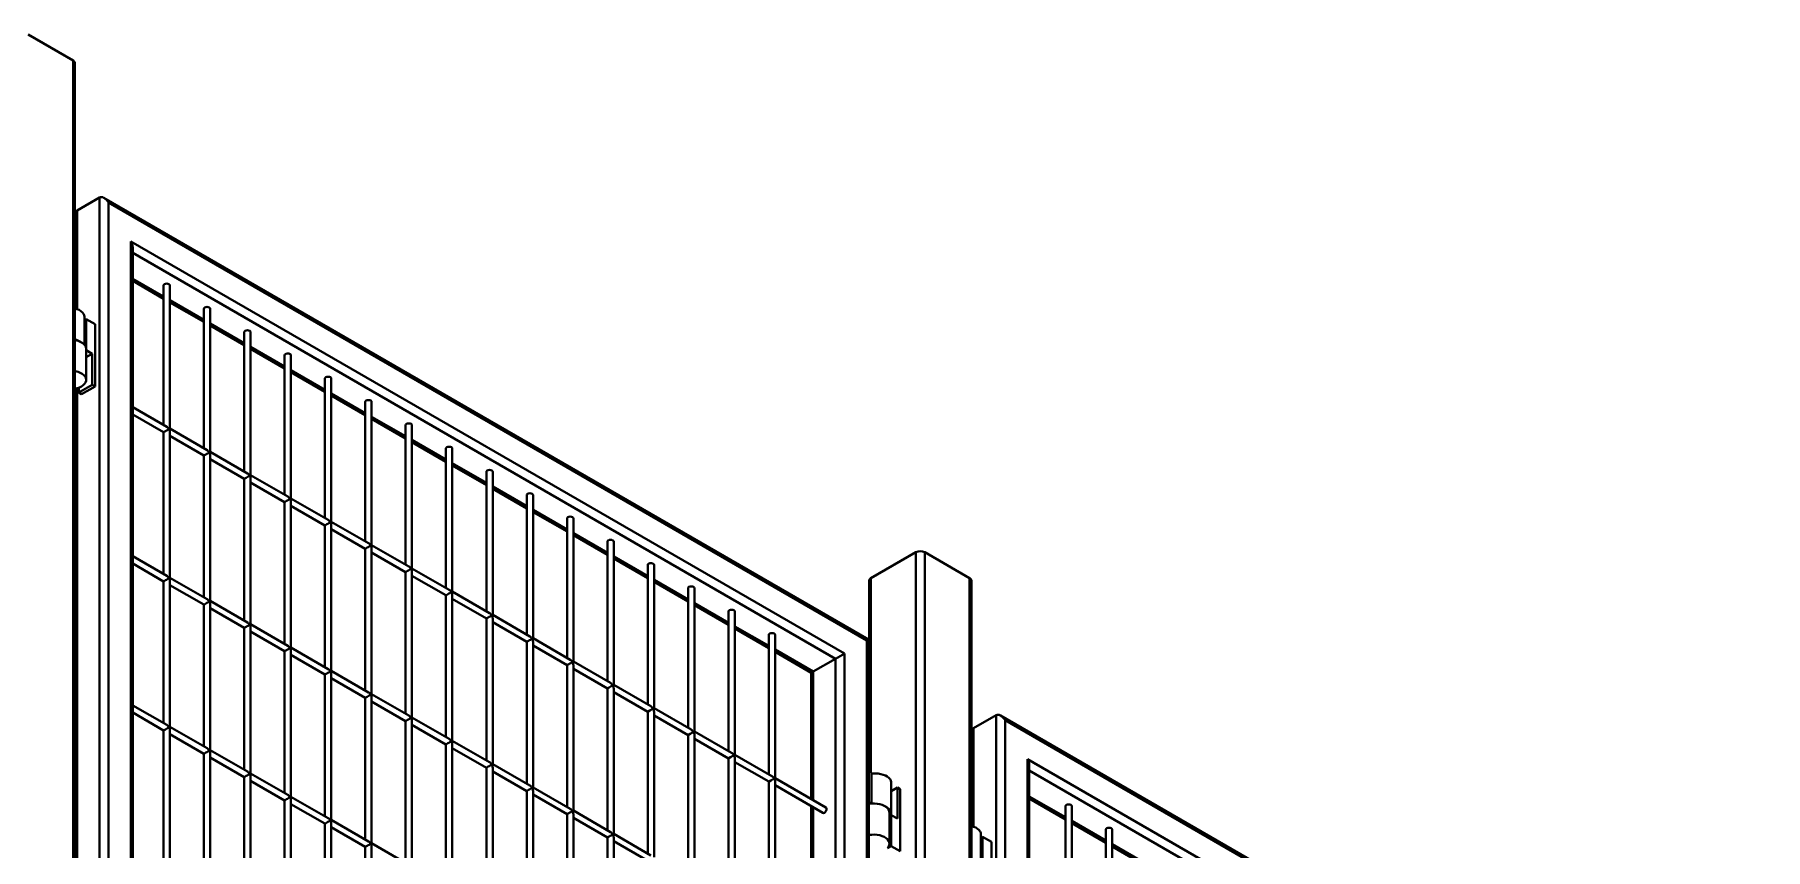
# Model space of a CAD drawing. Header units: millimetres. Extents: x 0 to 420, y 0 to 297.
# Drawn here: x 293.96 to 321.26, y 159.21 to 172.06 of the extents above; entities that cross this region are included whole.
import ezdxf

# ---------------------------------------------------------------- set-up
doc = ezdxf.new("R2010")
doc.units = ezdxf.units.MM

msp = doc.modelspace()

# ---------------------------------------------------------------- linework, layer by layer
at = {"color": 7, "linetype": 'Continuous', "lineweight": 40}
for p, q in [((293.8609, 172.0553), (294.568, 171.6471)), ((294.5972, 139.4584), (294.5972, 171.6063)), ((294.9851, 169.4874), (294.6316, 169.2833)), ((294.9851, 140.0919), (294.9851, 169.4874)), ((307.1201, 162.5159), (295.0558, 169.4804)), ((295.1266, 169.4058), (295.1266, 140.1736)), ((307.0908, 162.4989), (295.1266, 169.4058)), ((294.6023, 169.2186), (294.6023, 167.7362)), ((295.4801, 168.7934), (306.7373, 162.2948)), ((295.4801, 140.3778), (295.4801, 168.7934)), ((295.5094, 140.3947), (295.5094, 168.6948)), ((295.5094, 168.1712), (295.9958, 167.8904)), ((295.9958, 168.0994), (295.9958, 165.8997)), ((296.0958, 165.842), (296.0958, 168.0994)), ((296.0958, 167.8326), (296.6322, 167.523)), ((296.6322, 167.732), (296.6322, 165.5323)), ((296.7322, 165.4746), (296.7322, 167.732)), ((294.7472, 167.1657), (294.7472, 167.6053)), ((294.773, 167.5685), (294.7472, 167.5537)), ((294.773, 167.5685), (294.773, 167.1194)), ((294.9144, 167.4869), (294.773, 167.5685)), ((294.9144, 166.507), (294.9144, 167.4869)), ((296.7322, 167.4653), (297.2686, 167.1556)), ((297.2686, 167.3647), (297.2686, 165.1649)), ((297.3686, 165.1072), (297.3686, 167.3647)), ((294.7755, 166.6091), (294.7755, 167.099)), ((297.3686, 167.0979), (297.905, 166.7882)), ((294.7755, 167.0772), (294.872, 167.0215)), ((294.872, 167.0215), (294.7755, 166.9658)), ((294.872, 167.0215), (294.872, 166.5315)), ((297.905, 166.9973), (297.905, 164.7976)), ((298.005, 164.7398), (298.005, 166.9973)), ((298.005, 166.7305), (298.5414, 166.4208)), ((298.5414, 166.6299), (298.5414, 164.4302)), ((298.6414, 164.3724), (298.6414, 166.6299)), ((294.6023, 166.4717), (294.6023, 143.24)), ((294.872, 166.5315), (294.6599, 166.4091)), ((294.6599, 166.4874), (294.6599, 166.4091)), ((294.6599, 166.4091), (294.7023, 166.3846)), ((294.9144, 166.507), (294.7023, 166.3846)), ((294.872, 166.5315), (294.9144, 166.507)), ((298.6414, 166.3631), (299.1778, 166.0535)), ((299.1778, 166.2625), (299.1778, 164.0628)), ((299.2778, 164.0051), (299.2778, 166.2625)), ((296.0458, 165.8708), (295.5094, 166.1805)), ((295.5094, 166.065), (295.9958, 165.7842)), ((299.2778, 165.9957), (299.8142, 165.6861)), ((295.9958, 165.7842), (295.9958, 163.5481)), ((296.6822, 165.5035), (296.0958, 165.842)), ((296.0958, 163.4903), (296.0958, 165.7842)), ((296.0958, 165.7265), (296.6322, 165.4169)), ((299.8142, 165.8951), (299.8142, 163.6954)), ((299.9142, 163.6377), (299.9142, 165.8951)), ((297.3186, 165.1361), (296.7322, 165.4746)), ((299.9142, 165.6283), (300.4506, 165.3187)), ((300.4506, 165.5277), (300.4506, 163.328)), ((300.5506, 163.2703), (300.5506, 165.5277)), ((296.6322, 165.4169), (296.6322, 163.1807)), ((296.7322, 163.123), (296.7322, 165.4169)), ((296.7322, 165.3591), (297.2686, 165.0495)), ((300.5506, 165.261), (301.087, 164.9513)), ((297.2686, 165.0495), (297.2686, 162.8133)), ((297.955, 164.7687), (297.3686, 165.1072)), ((297.3686, 162.7556), (297.3686, 165.0495)), ((297.3686, 164.9917), (297.905, 164.6821)), ((301.087, 165.1604), (301.087, 162.9606)), ((301.187, 162.9029), (301.187, 165.1604)), ((297.905, 164.6821), (297.905, 162.4459)), ((298.5914, 164.4013), (298.005, 164.7398)), ((298.005, 162.3882), (298.005, 164.6821)), ((298.005, 164.6244), (298.5414, 164.3147)), ((301.187, 164.8936), (301.7234, 164.5839)), ((301.7234, 164.793), (301.7234, 162.5933)), ((301.8234, 162.5355), (301.8234, 164.793)), ((299.2278, 164.0339), (298.6414, 164.3724)), ((301.8234, 164.5262), (302.3598, 164.2165)), ((302.3598, 164.4256), (302.3598, 162.2259)), ((302.4598, 162.1681), (302.4598, 164.4256)), ((298.5414, 164.3147), (298.5414, 162.0785)), ((298.6414, 162.0208), (298.6414, 164.3147)), ((298.6414, 164.257), (299.1778, 163.9473)), ((302.4598, 164.1588), (302.9962, 163.8492)), ((296.0458, 163.5192), (295.5094, 163.8289)), ((299.1778, 163.9473), (299.1778, 161.7112)), ((299.8642, 163.6665), (299.2778, 164.0051)), ((299.2778, 161.6534), (299.2778, 163.9473)), ((299.2778, 163.8896), (299.8142, 163.5799)), ((302.9962, 164.0582), (302.9962, 161.8585)), ((303.0962, 161.8008), (303.0962, 164.0582)), ((307.1545, 163.483), (307.8616, 163.8912)), ((308.003, 163.8912), (308.7101, 163.483)), ((295.5094, 163.7134), (295.9958, 163.4326)), ((299.8142, 163.5799), (299.8142, 161.3438)), ((300.5006, 163.2992), (299.9142, 163.6377)), ((299.9142, 161.286), (299.9142, 163.5799)), ((303.0962, 163.7914), (303.6326, 163.4818)), ((303.6326, 163.6908), (303.6326, 161.4911)), ((303.7326, 161.4334), (303.7326, 163.6908)), ((295.9958, 163.4326), (295.9958, 161.1964)), ((296.6822, 163.1518), (296.0958, 163.4903)), ((296.0958, 161.1387), (296.0958, 163.4326)), ((296.0958, 163.3749), (296.6322, 163.0652)), ((299.9142, 163.5222), (300.4506, 163.2126)), ((301.137, 162.9318), (300.5506, 163.2703)), ((303.7326, 163.424), (304.269, 163.1144)), ((304.269, 163.3234), (304.269, 161.1237)), ((304.369, 161.066), (304.369, 163.3234)), ((307.1252, 163.4422), (307.1252, 160.4378)), ((308.7394, 131.2943), (308.7394, 163.4422)), ((296.6322, 163.0652), (296.6322, 160.829)), ((297.3186, 162.7844), (296.7322, 163.123)), ((296.7322, 160.7713), (296.7322, 163.0652)), ((296.7322, 163.0075), (297.2686, 162.6978)), ((300.4506, 163.2126), (300.4506, 160.9764)), ((300.5506, 160.9187), (300.5506, 163.2126)), ((300.5506, 163.1548), (301.087, 162.8452)), ((304.369, 163.0567), (304.9054, 162.747)), ((297.955, 162.4171), (297.3686, 162.7556)), ((301.087, 162.8452), (301.087, 160.609)), ((301.7734, 162.5644), (301.187, 162.9029)), ((301.187, 160.5513), (301.187, 162.8452)), ((301.187, 162.7874), (301.7234, 162.4778)), ((304.9054, 162.9561), (304.9054, 160.7563)), ((305.0054, 160.6986), (305.0054, 162.9561)), ((297.2686, 162.6978), (297.2686, 160.4617)), ((297.3686, 160.4039), (297.3686, 162.6978)), ((297.3686, 162.6401), (297.905, 162.3305)), ((301.7234, 162.4778), (301.7234, 160.2416)), ((302.4098, 162.197), (301.8234, 162.5355)), ((301.8234, 160.1839), (301.8234, 162.4778)), ((305.0054, 162.6893), (305.5418, 162.3796)), ((305.5418, 162.5887), (305.5418, 160.389)), ((305.6417, 160.3312), (305.6417, 162.5887)), ((307.0908, 133.2668), (307.0908, 162.4989)), ((307.1201, 133.1682), (307.1201, 162.5159)), ((297.905, 162.3305), (297.905, 160.0943)), ((298.5914, 162.0497), (298.005, 162.3882)), ((298.005, 160.0366), (298.005, 162.3304)), ((298.005, 162.2727), (298.5414, 161.9631)), ((301.8234, 162.4201), (302.3598, 162.1104)), ((303.0462, 161.8296), (302.4598, 162.1681)), ((305.6418, 162.3219), (306.213, 161.9921)), ((306.5958, 162.2131), (306.2423, 162.009)), ((306.7373, 162.2948), (306.7373, 133.8792)), ((298.5414, 161.9631), (298.5414, 159.7269)), ((299.2278, 161.6823), (298.6414, 162.0208)), ((298.6414, 159.6692), (298.6414, 161.9631)), ((298.6414, 161.9053), (299.1778, 161.5957)), ((302.3598, 162.1104), (302.3598, 159.8742)), ((302.4598, 159.8165), (302.4598, 162.1104)), ((302.4598, 162.0527), (302.9962, 161.743)), ((306.213, 161.9921), (306.213, 160.0014)), ((299.8642, 161.3149), (299.2778, 161.6534)), ((302.9962, 161.743), (302.9962, 159.5069)), ((303.6826, 161.4622), (303.0962, 161.8008)), ((303.0962, 159.4491), (303.0962, 161.743)), ((303.0962, 161.6853), (303.6326, 161.3756)), ((296.0458, 161.1676), (295.5094, 161.4772)), ((295.5094, 161.3618), (295.9958, 161.081)), ((299.1778, 161.5957), (299.1778, 159.3595)), ((299.2778, 159.3018), (299.2778, 161.5957)), ((299.2778, 161.538), (299.8142, 161.2283)), ((303.6326, 161.3756), (303.6326, 159.1395)), ((304.319, 161.0949), (303.7326, 161.4334)), ((303.7326, 159.0817), (303.7326, 161.3756)), ((295.9958, 161.081), (295.9958, 158.8448)), ((296.6822, 160.8002), (296.0958, 161.1387)), ((296.0958, 158.7871), (296.0958, 161.081)), ((299.8142, 161.2283), (299.8142, 158.9921)), ((300.5006, 160.9475), (299.9142, 161.286)), ((299.9142, 158.9344), (299.9142, 161.2283)), ((299.9142, 161.1706), (300.4506, 160.8609)), ((303.7326, 161.3179), (304.269, 161.0083)), ((308.7737, 161.1192), (309.1273, 161.3233)), ((309.1273, 131.9279), (309.1273, 161.3233)), ((321.2622, 154.3518), (309.198, 161.3163)), ((309.2687, 161.2417), (309.2687, 132.0095)), ((321.233, 154.3349), (309.2687, 161.2417)), ((296.0958, 161.0232), (296.6322, 160.7136)), ((300.4506, 160.8609), (300.4506, 158.6247)), ((301.137, 160.5801), (300.5506, 160.9187)), ((300.5506, 158.567), (300.5506, 160.8609)), ((300.5506, 160.8032), (301.087, 160.4935)), ((304.269, 161.0083), (304.269, 158.7721)), ((304.9553, 160.7275), (304.369, 161.066)), ((304.369, 158.7144), (304.369, 161.0083)), ((304.369, 160.9505), (304.9054, 160.6409)), ((308.7444, 161.0545), (308.7444, 159.5721)), ((296.6322, 160.7136), (296.6322, 158.4774)), ((297.3186, 160.4328), (296.7322, 160.7713)), ((296.7322, 158.4197), (296.7322, 160.7136)), ((296.7322, 160.6559), (297.2686, 160.3462)), ((301.7734, 160.2128), (301.187, 160.5513)), ((304.9054, 160.6409), (304.9054, 158.4047)), ((305.5917, 160.3601), (305.0054, 160.6986)), ((305.0054, 158.347), (305.0054, 160.6409)), ((305.0054, 160.5831), (305.5418, 160.2735)), ((309.6223, 160.6293), (320.8794, 154.1307)), ((309.6223, 132.2137), (309.6223, 160.6293)), ((309.6515, 132.2306), (309.6515, 160.5307)), ((297.2686, 160.3462), (297.2686, 158.11)), ((297.955, 160.0654), (297.3686, 160.4039)), ((297.3686, 158.0523), (297.3686, 160.3462)), ((297.3686, 160.2885), (297.905, 159.9788)), ((301.087, 160.4935), (301.087, 158.2574)), ((301.187, 158.1996), (301.187, 160.4935)), ((301.187, 160.4358), (301.7234, 160.1262)), ((305.5418, 160.2735), (305.5418, 158.0373)), ((306.4441, 159.8681), (305.6417, 160.3312)), ((305.6417, 157.9796), (305.6417, 160.2735)), ((307.1201, 160.4407), (307.1615, 160.4168)), ((307.1615, 160.4168), (307.1615, 159.9269)), ((307.4752, 159.7677), (307.4752, 160.2576)), ((298.5914, 159.698), (298.005, 160.0366)), ((301.7234, 160.1262), (301.7234, 157.89)), ((302.4098, 159.8454), (301.8234, 160.1839)), ((301.8234, 157.8322), (301.8234, 160.1261)), ((301.8234, 160.0684), (302.3598, 159.7588)), ((305.6417, 160.2158), (306.3941, 159.7815)), ((307.5717, 160.18), (307.4752, 160.1243)), ((307.5717, 159.6901), (307.5717, 160.18)), ((307.5717, 160.18), (307.6141, 160.1555)), ((307.6141, 160.1555), (307.6141, 159.1757)), ((309.6516, 160.0071), (310.2228, 159.6773)), ((297.905, 159.9788), (297.905, 157.7426)), ((298.005, 157.6849), (298.005, 159.9788)), ((298.005, 159.9211), (298.5414, 159.6114)), ((302.3598, 159.7588), (302.3598, 157.5226)), ((303.0462, 159.478), (302.4598, 159.8165)), ((302.4598, 157.4649), (302.4598, 159.7588)), ((306.213, 159.886), (306.213, 157.6498)), ((307.1615, 159.9269), (307.1201, 159.9508)), ((307.4469, 159.2941), (307.4469, 159.784)), ((307.4727, 159.7473), (307.4469, 159.7324)), ((307.4727, 159.2573), (307.4727, 159.7473)), ((307.4727, 159.7473), (307.5717, 159.6901)), ((310.2228, 159.8864), (310.2228, 157.6866)), ((310.3228, 157.6289), (310.3228, 159.8864)), ((298.5414, 159.6114), (298.5414, 157.3753)), ((299.2278, 159.3307), (298.6414, 159.6692)), ((298.6414, 157.3175), (298.6414, 159.6114)), ((298.6414, 159.5537), (299.1778, 159.244)), ((302.4598, 159.701), (302.9962, 159.3914)), ((303.6826, 159.1106), (303.0962, 159.4491)), ((308.8894, 159.0016), (308.8894, 159.4412)), ((310.3228, 159.6196), (310.8592, 159.3099)), ((310.8592, 159.519), (310.8592, 157.3193)), ((310.9592, 157.2615), (310.9592, 159.519)), ((299.1778, 159.244), (299.1778, 157.0079)), ((299.8642, 158.9633), (299.2778, 159.3018)), ((299.2778, 156.9501), (299.2778, 159.244)), ((302.9962, 159.3914), (302.9962, 157.1552)), ((303.0962, 157.0975), (303.0962, 159.3914)), ((303.0962, 159.3337), (303.6326, 159.024)), ((307.4727, 159.2573), (307.4161, 159.2247)), ((307.6141, 159.1757), (307.4727, 159.2573)), ((308.8894, 159.3896), (308.9152, 159.4045)), ((308.9152, 159.4045), (308.9152, 158.9553)), ((309.0566, 159.3228), (308.9152, 159.4045)), ((309.0566, 158.343), (309.0566, 159.3228)), ((310.9592, 159.2522), (311.4956, 158.9425))]:
    msp.add_line(p, q, dxfattribs=at)
at = {"color": 8, "linetype": 'Continuous', "lineweight": 40}
for p, q in [((294.568, 139.4753), (294.568, 171.6471)), ((294.6316, 169.2833), (294.6316, 167.727)), ((306.5958, 162.2131), (295.5094, 168.6132)), ((295.5094, 168.205), (295.9958, 167.9242)), ((296.0958, 167.8665), (296.6322, 167.5568)), ((296.7322, 167.4991), (297.2686, 167.1894)), ((297.3686, 167.1317), (297.905, 166.822)), ((298.005, 166.7643), (298.5414, 166.4547)), ((294.6316, 166.4784), (294.6316, 143.2308)), ((298.6414, 166.3969), (299.1778, 166.0873)), ((299.2778, 166.0295), (299.8142, 165.7199)), ((299.9142, 165.6622), (300.4506, 165.3525)), ((300.5506, 165.2948), (301.087, 164.9851)), ((301.187, 164.9274), (301.7234, 164.6177)), ((301.8234, 164.56), (302.3598, 164.2504)), ((302.4598, 164.1926), (302.9962, 163.883)), ((303.0962, 163.8252), (303.6326, 163.5156)), ((307.8616, 131.7194), (307.8616, 163.8912)), ((308.003, 163.8912), (308.003, 131.7194)), ((303.7326, 163.4579), (304.269, 163.1482)), ((307.1545, 163.483), (307.1545, 160.4209)), ((308.7101, 131.3112), (308.7101, 163.483)), ((304.369, 163.0905), (304.9054, 162.7808)), ((305.0054, 162.7231), (305.5418, 162.4134)), ((305.6418, 162.3557), (306.2423, 162.009)), ((306.5958, 133.9946), (306.5958, 162.2131)), ((306.2423, 162.009), (306.2423, 159.9845)), ((308.7737, 161.1192), (308.7737, 159.5629)), ((320.738, 154.049), (309.6515, 160.4491)), ((309.6516, 160.0409), (310.2228, 159.7111)), ((306.2423, 159.8691), (306.2423, 157.6329)), ((310.3228, 159.6534), (310.8592, 159.3437)), ((310.9592, 159.286), (311.4956, 158.9764))]:
    msp.add_line(p, q, dxfattribs=at)
at = {"color": 7, "linetype": 'Continuous', "lineweight": 40, "flags": 128}
for points in [[(296.0958, 168.0994), (296.092, 168.1105), (296.0812, 168.1198), (296.0649, 168.1261), (296.0458, 168.1283), (296.0267, 168.1261), (296.0105, 168.1198), (295.9996, 168.1105), (295.9958, 168.0994)], [(294.5972, 167.7375), (294.6299, 167.7276), (294.6635, 167.7131), (294.6924, 167.6955), (294.7158, 167.6753), (294.733, 167.6533), (294.7436, 167.6298), (294.7472, 167.6057), (294.7472, 167.6053)], [(296.7322, 167.732), (296.7284, 167.7431), (296.7176, 167.7525), (296.7013, 167.7587), (296.6822, 167.7609), (296.6631, 167.7587), (296.6468, 167.7525), (296.636, 167.7431), (296.6322, 167.732), (296.6322, 167.732)], [(297.3686, 167.3647), (297.3648, 167.3757), (297.354, 167.3851), (297.3377, 167.3913), (297.3186, 167.3935), (297.2995, 167.3913), (297.2832, 167.3851), (297.2724, 167.3757), (297.2686, 167.3647), (297.2686, 167.3647)], [(294.5972, 167.2373), (294.6086, 167.2351), (294.6469, 167.2252), (294.6818, 167.2117), (294.7122, 167.195), (294.7374, 167.1756), (294.7566, 167.1541), (294.7693, 167.131), (294.7752, 167.107), (294.7755, 167.099)], [(298.005, 166.9973), (298.0012, 167.0083), (297.9904, 167.0177), (297.9741, 167.0239), (297.955, 167.0261), (297.9359, 167.0239), (297.9196, 167.0177), (297.9088, 167.0083), (297.905, 166.9973), (297.905, 166.9973)], [(294.5972, 166.7474), (294.6086, 166.7452), (294.6469, 166.7353), (294.6818, 166.7218), (294.7122, 166.7051), (294.7374, 166.6857), (294.7566, 166.6641), (294.7693, 166.641), (294.7752, 166.617), (294.7739, 166.5928), (294.7657, 166.5691), (294.7507, 166.5464), (294.7294, 166.5256), (294.7023, 166.507), (294.6702, 166.4914), (294.6341, 166.4791), (294.5972, 166.4708)], [(298.6414, 166.6299), (298.6376, 166.6409), (298.6267, 166.6503), (298.6105, 166.6566), (298.5914, 166.6588), (298.5723, 166.6566), (298.556, 166.6503), (298.5452, 166.6409), (298.5414, 166.6299), (298.5414, 166.6299)], [(299.2778, 166.2625), (299.274, 166.2736), (299.2631, 166.2829), (299.2469, 166.2892), (299.2278, 166.2914), (299.2087, 166.2892), (299.1924, 166.2829), (299.1816, 166.2736), (299.1778, 166.2625), (299.1778, 166.2625)], [(299.9142, 165.8951), (299.9104, 165.9062), (299.8995, 165.9155), (299.8833, 165.9218), (299.8642, 165.924), (299.845, 165.9218), (299.8288, 165.9155), (299.818, 165.9062), (299.8142, 165.8951), (299.8142, 165.8951)], [(300.5506, 165.5277), (300.5468, 165.5388), (300.5359, 165.5481), (300.5197, 165.5544), (300.5006, 165.5566), (300.4814, 165.5544), (300.4652, 165.5481), (300.4544, 165.5388), (300.4506, 165.5277), (300.4506, 165.5277)], [(301.187, 165.1604), (301.1832, 165.1714), (301.1723, 165.1808), (301.1561, 165.187), (301.137, 165.1892), (301.1178, 165.187), (301.1016, 165.1808), (301.0908, 165.1714), (301.087, 165.1604), (301.087, 165.1604)], [(301.8234, 164.793), (301.8196, 164.804), (301.8087, 164.8134), (301.7925, 164.8196), (301.7734, 164.8218), (301.7542, 164.8196), (301.738, 164.8134), (301.7272, 164.804), (301.7234, 164.793)], [(302.4598, 164.4256), (302.456, 164.4366), (302.4451, 164.446), (302.4289, 164.4523), (302.4098, 164.4545), (302.3906, 164.4523), (302.3744, 164.446), (302.3636, 164.4366), (302.3598, 164.4256), (302.3598, 164.4256)], [(303.0962, 164.0582), (303.0924, 164.0693), (303.0815, 164.0786), (303.0653, 164.0849), (303.0462, 164.0871), (303.027, 164.0849), (303.0108, 164.0786), (303, 164.0693), (302.9962, 164.0582), (302.9962, 164.0582)], [(303.7326, 163.6908), (303.7288, 163.7019), (303.7179, 163.7112), (303.7017, 163.7175), (303.6826, 163.7197), (303.6634, 163.7175), (303.6472, 163.7112), (303.6364, 163.7019), (303.6326, 163.6908), (303.6326, 163.6908)], [(304.369, 163.3234), (304.3652, 163.3345), (304.3543, 163.3438), (304.3381, 163.3501), (304.319, 163.3523), (304.2998, 163.3501), (304.2836, 163.3438), (304.2728, 163.3345), (304.269, 163.3234), (304.269, 163.3234)], [(305.0054, 162.9561), (305.0015, 162.9671), (304.9907, 162.9765), (304.9745, 162.9827), (304.9554, 162.9849), (304.9362, 162.9827), (304.92, 162.9765), (304.9092, 162.9671), (304.9054, 162.9561), (304.9054, 162.9561)], [(305.6417, 162.5887), (305.6379, 162.5997), (305.6271, 162.6091), (305.6109, 162.6153), (305.5917, 162.6175), (305.5726, 162.6153), (305.5564, 162.6091), (305.5456, 162.5997), (305.5418, 162.5887), (305.5418, 162.5887)], [(307.4752, 160.2576), (307.4748, 160.2656), (307.469, 160.2895), (307.4563, 160.3126), (307.4371, 160.3342), (307.4119, 160.3536), (307.3814, 160.3703), (307.3466, 160.3838), (307.3083, 160.3937), (307.2677, 160.3998), (307.2258, 160.4019), (307.184, 160.4), (307.1615, 160.3972)], [(306.3941, 159.7815), (306.4055, 159.7792), (306.4191, 159.7839)], [(306.4191, 159.7839), (306.4326, 159.7948), (306.4441, 159.8103), (306.4517, 159.828), (306.4544, 159.8452), (306.4517, 159.8592), (306.4441, 159.8681), (306.4441, 159.8681)], [(307.4469, 159.784), (307.4469, 159.7844), (307.4432, 159.8085), (307.4327, 159.832), (307.4154, 159.8541), (307.392, 159.8742), (307.3631, 159.8918), (307.3296, 159.9063), (307.2922, 159.9174), (307.2522, 159.9247), (307.2107, 159.9281), (307.1687, 159.9274), (307.1275, 159.9227), (307.1201, 159.9213)], [(307.4727, 159.7473), (307.4736, 159.7514), (307.4748, 159.7756), (307.469, 159.7996), (307.4563, 159.8227), (307.4371, 159.8443), (307.4119, 159.8637), (307.3872, 159.8776)], [(310.2374, 159.9068), (310.2266, 159.8974), (310.2228, 159.8864)], [(310.3228, 159.8864), (310.319, 159.8974), (310.3082, 159.9068), (310.2919, 159.913), (310.2728, 159.9152), (310.2537, 159.913), (310.2374, 159.9068)], [(307.4161, 159.2247), (307.4331, 159.2468), (307.4435, 159.2703), (307.4469, 159.2945), (307.4432, 159.3186), (307.4327, 159.3421), (307.4154, 159.3642), (307.392, 159.3843), (307.3631, 159.4019), (307.3296, 159.4164), (307.2922, 159.4275), (307.2522, 159.4348), (307.2107, 159.4382), (307.1687, 159.4375), (307.1275, 159.4327), (307.1201, 159.4314)], [(308.8894, 159.4412), (308.8894, 159.4416), (308.8857, 159.4657), (308.8752, 159.4892), (308.8579, 159.5113), (308.8345, 159.5314), (308.8056, 159.549), (308.7721, 159.5635), (308.7394, 159.5735)], [(310.8738, 159.5394), (310.863, 159.53), (310.8592, 159.519)], [(310.9592, 159.519), (310.9554, 159.53), (310.9445, 159.5394), (310.9283, 159.5456), (310.9092, 159.5478), (310.8901, 159.5456), (310.8738, 159.5394)]]:
    msp.add_lwpolyline(points, dxfattribs=at)
at = {"color": 7, "linetype": 'Continuous', "lineweight": 40}
for centre, radius, start, end in [((294.5472, 171.6013), 0.0503, 5.69149, 65.61427), ((294.5316, 166.9696), 0.2857, 56.89698, 76.70798), ((307.9323, 163.7547), 0.1537, 62.61465, 117.38614), ((307.1752, 163.4372), 0.0503, 114.38144, 174.3032), ((308.6893, 163.4372), 0.0503, 5.69925, 65.60652)]:
    msp.add_arc(centre, radius, start, end, dxfattribs=at)
for centre, major_axis, ratio, start_param, end_param in [((294.7023, 169.1608), (-0.0707, 0.1225), 0.5773346, 6.2831447, 7.0685428), ((295.0559, 169.3649), (-0.0707, 0.1225), 0.5773346, 4.7123483, 6.2831447), ((295.4094, 168.7526), (-0.0707, 0.1225), 0.5773346, 3.9269502, 4.7123483), ((296.0458, 165.8131), (0.05, 0.0289), 0.0000704, 3.141552, 5.4977465), ((296.0458, 165.8131), (-0.0354, 0.0612), 0.5773346, 4.7123483, 5.4978278), ((296.0458, 165.8131), (0.05, 0.0289), 0.0000704, 5.4977465, 6.2831447), ((296.0458, 165.8131), (-0.0354, 0.0612), 0.5773346, 3.9269502, 4.7123483), ((296.6822, 165.4457), (0.05, 0.0289), 0.0000704, 3.141552, 5.4977465), ((296.6822, 165.4457), (-0.0354, 0.0612), 0.5773346, 4.7123483, 5.4978278), ((296.6822, 165.4457), (0.05, 0.0289), 0.0000704, 5.4977465, 6.2831447), ((296.6822, 165.4457), (-0.0354, 0.0612), 0.5773346, 3.9269502, 4.7123483), ((297.3186, 165.0783), (0.05, 0.0289), 0.0000704, 3.141552, 5.4977465), ((297.3186, 165.0783), (-0.0354, 0.0612), 0.5773346, 4.7123483, 5.4978278), ((297.3186, 165.0783), (0.05, 0.0289), 0.0000704, 5.4977465, 6.2831447), ((297.3186, 165.0783), (-0.0354, 0.0612), 0.5773346, 3.9269502, 4.7123483), ((297.955, 164.711), (0.05, 0.0289), 0.0000704, 3.141552, 5.4977465), ((297.955, 164.711), (-0.0354, 0.0612), 0.5773346, 4.7123483, 5.4978278), ((297.955, 164.711), (0.05, 0.0289), 0.0000704, 5.4977465, 6.2831447), ((297.955, 164.711), (-0.0354, 0.0612), 0.5773346, 3.9269502, 4.7123483), ((298.5914, 164.3436), (0.05, 0.0289), 0.0000704, 3.141552, 5.4977465), ((298.5914, 164.3436), (-0.0354, 0.0612), 0.5773346, 4.7123483, 5.4978278), ((298.5914, 164.3436), (0.05, 0.0289), 0.0000704, 5.4977465, 6.2831447), ((298.5914, 164.3436), (-0.0354, 0.0612), 0.5773346, 3.9269502, 4.7123483), ((299.2278, 163.9762), (0.05, 0.0289), 0.0000704, 3.141552, 5.4977465), ((299.2278, 163.9762), (-0.0354, 0.0612), 0.5773346, 4.7123483, 5.4978278), ((299.2278, 163.9762), (0.05, 0.0289), 0.0000704, 5.4977465, 6.2831447), ((299.2278, 163.9762), (-0.0354, 0.0612), 0.5773346, 3.9269502, 4.7123483), ((299.8642, 163.6088), (0.05, 0.0289), 0.0000704, 3.141552, 5.4977465), ((299.8642, 163.6088), (-0.0354, 0.0612), 0.5773346, 4.7123483, 5.4978278), ((299.8642, 163.6088), (0.05, 0.0289), 0.0000704, 5.4977465, 6.2831447), ((299.8642, 163.6088), (-0.0354, 0.0612), 0.5773346, 3.9269502, 4.7123483), ((296.0458, 163.4615), (0.05, 0.0289), 0.0000704, 3.141552, 5.4977465), ((296.0458, 163.4615), (-0.0354, 0.0612), 0.5773346, 4.7123483, 5.4978278), ((296.0458, 163.4615), (0.05, 0.0289), 0.0000704, 5.4977465, 6.2831447), ((296.0458, 163.4615), (-0.0354, 0.0612), 0.5773346, 3.9269502, 4.7123483), ((300.5006, 163.2414), (0.05, 0.0289), 0.0000704, 3.141552, 5.4977465), ((300.5006, 163.2414), (-0.0354, 0.0612), 0.5773346, 4.7123483, 5.4978278), ((300.5006, 163.2414), (0.05, 0.0289), 0.0000704, 5.4977465, 6.2831447), ((300.5006, 163.2414), (-0.0354, 0.0612), 0.5773346, 3.9269502, 4.7123483), ((296.6822, 163.0941), (0.05, 0.0289), 0.0000704, 3.141552, 5.4977465), ((296.6822, 163.0941), (-0.0354, 0.0612), 0.5773346, 4.7123483, 5.4978278), ((296.6822, 163.0941), (0.05, 0.0289), 0.0000704, 5.4977465, 6.2831447), ((296.6822, 163.0941), (-0.0354, 0.0612), 0.5773346, 3.9269502, 4.7123483), ((297.3186, 162.7267), (0.05, 0.0289), 0.0000704, 3.141552, 5.4977465), ((297.3186, 162.7267), (-0.0354, 0.0612), 0.5773346, 4.7123483, 5.4978278), ((297.3186, 162.7267), (0.05, 0.0289), 0.0000704, 5.4977465, 6.2831447), ((297.3186, 162.7267), (-0.0354, 0.0612), 0.5773346, 3.9269502, 4.7123483), ((301.137, 162.874), (0.05, 0.0289), 0.0000704, 3.141552, 5.4977465), ((301.137, 162.874), (-0.0354, 0.0612), 0.5773346, 4.7123483, 5.4978278), ((301.137, 162.874), (0.05, 0.0289), 0.0000704, 5.4977465, 6.2831447), ((301.137, 162.874), (-0.0354, 0.0612), 0.5773346, 3.9269502, 4.7123483), ((301.7734, 162.5067), (0.05, 0.0289), 0.0000704, 3.141552, 5.4977465), ((301.7734, 162.5067), (-0.0354, 0.0612), 0.5773346, 4.7123483, 5.4978278), ((301.7734, 162.5067), (0.05, 0.0289), 0.0000704, 5.4977465, 6.2831447), ((301.7734, 162.5067), (-0.0354, 0.0612), 0.5773346, 3.9269502, 4.7123483), ((307.0201, 162.4581), (0.1, 0.0577), 0.0000704, 5.4977465, 6.2831447), ((297.955, 162.3593), (0.05, 0.0289), 0.0000704, 3.141552, 5.4977465), ((297.955, 162.3593), (-0.0354, 0.0612), 0.5773346, 4.7123483, 5.4978278), ((297.955, 162.3593), (0.05, 0.0289), 0.0000704, 5.4977465, 6.2831447), ((297.955, 162.3593), (-0.0354, 0.0612), 0.5773346, 3.9269502, 4.7123483), ((302.4098, 162.1393), (-0.0354, 0.0612), 0.5773346, 4.7123483, 5.4978278), ((302.4098, 162.1393), (0.05, 0.0289), 0.0000704, 5.4977465, 6.2831447), ((306.6666, 162.254), (0.1, 0.0577), 0.0000704, 3.9269502, 5.4977465), ((298.5914, 161.9919), (0.05, 0.0289), 0.0000704, 3.141552, 5.4977465), ((298.5914, 161.9919), (-0.0354, 0.0612), 0.5773346, 4.7123483, 5.4978278), ((298.5914, 161.9919), (0.05, 0.0289), 0.0000704, 5.4977465, 6.2831447), ((298.5914, 161.9919), (-0.0354, 0.0612), 0.5773346, 3.9269502, 4.7123483), ((302.4098, 162.1393), (0.05, 0.0289), 0.0000704, 3.141552, 5.4977465), ((302.4098, 162.1393), (-0.0354, 0.0612), 0.5773346, 3.9269502, 4.7123483), ((306.313, 162.0499), (0.1, 0.0577), 0.0000704, 3.141552, 3.9269502), ((299.2278, 161.6246), (0.05, 0.0289), 0.0000704, 3.141552, 5.4977465), ((299.2278, 161.6246), (-0.0354, 0.0612), 0.5773346, 4.7123483, 5.4978278), ((299.2278, 161.6246), (0.05, 0.0289), 0.0000704, 5.4977465, 6.2831447), ((299.2278, 161.6246), (-0.0354, 0.0612), 0.5773346, 3.9269502, 4.7123483), ((303.0462, 161.7719), (0.05, 0.0289), 0.0000704, 3.141552, 5.4977465), ((303.0462, 161.7719), (-0.0354, 0.0612), 0.5773346, 4.7123483, 5.4978278), ((303.0462, 161.7719), (0.05, 0.0289), 0.0000704, 5.4977465, 6.2831447), ((303.0462, 161.7719), (-0.0354, 0.0612), 0.5773346, 3.9269502, 4.7123483), ((303.6826, 161.4045), (0.05, 0.0289), 0.0000704, 3.141552, 5.4977465), ((303.6826, 161.4045), (-0.0354, 0.0612), 0.5773346, 4.7123483, 5.4978278), ((303.6826, 161.4045), (0.05, 0.0289), 0.0000704, 5.4977465, 6.2831447), ((303.6826, 161.4045), (-0.0354, 0.0612), 0.5773346, 3.9269502, 4.7123483), ((296.0458, 161.1098), (0.05, 0.0289), 0.0000704, 3.141552, 5.4977465), ((296.0458, 161.1098), (-0.0354, 0.0612), 0.5773346, 4.7123483, 5.4978278), ((296.0458, 161.1098), (0.05, 0.0289), 0.0000704, 5.4977465, 6.2831447), ((296.0458, 161.1098), (-0.0354, 0.0612), 0.5773346, 3.9269502, 4.7123483), ((299.8642, 161.2572), (0.05, 0.0289), 0.0000704, 3.141552, 5.4977465), ((299.8642, 161.2572), (-0.0354, 0.0612), 0.5773346, 4.7123483, 5.4978278), ((299.8642, 161.2572), (0.05, 0.0289), 0.0000704, 5.4977465, 6.2831447), ((299.8642, 161.2572), (-0.0354, 0.0612), 0.5773346, 3.9269502, 4.7123483), ((304.319, 161.0371), (-0.0354, 0.0612), 0.5773346, 4.7123483, 5.4978278), ((308.8444, 160.9968), (-0.0707, 0.1225), 0.5773346, 6.2831447, 7.0685428), ((309.198, 161.2009), (-0.0707, 0.1225), 0.5773346, 4.7123483, 6.2831447), ((296.6822, 160.7425), (-0.0354, 0.0612), 0.5773346, 4.7123483, 5.4978278), ((300.5006, 160.8898), (0.05, 0.0289), 0.0000704, 3.141552, 5.4977465), ((300.5006, 160.8898), (-0.0354, 0.0612), 0.5773346, 4.7123483, 5.4978278), ((300.5006, 160.8898), (0.05, 0.0289), 0.0000704, 5.4977465, 6.2831447), ((300.5006, 160.8898), (-0.0354, 0.0612), 0.5773346, 3.9269502, 4.7123483), ((304.319, 161.0371), (0.05, 0.0289), 0.0000704, 3.141552, 5.4977465), ((304.319, 161.0371), (0.05, 0.0289), 0.0000704, 5.4977465, 6.2831447), ((304.319, 161.0371), (-0.0354, 0.0612), 0.5773346, 3.9269502, 4.7123483), ((296.6822, 160.7425), (0.05, 0.0289), 0.0000704, 3.141552, 5.4977465), ((296.6822, 160.7425), (0.05, 0.0289), 0.0000704, 5.4977465, 6.2831447), ((296.6822, 160.7425), (-0.0354, 0.0612), 0.5773346, 3.9269502, 4.7123483), ((301.137, 160.5224), (0.05, 0.0289), 0.0000704, 3.141552, 5.4977465), ((301.137, 160.5224), (-0.0354, 0.0612), 0.5773346, 4.7123483, 5.4978278), ((301.137, 160.5224), (0.05, 0.0289), 0.0000704, 5.4977465, 6.2831447), ((301.137, 160.5224), (-0.0354, 0.0612), 0.5773346, 3.9269502, 4.7123483), ((304.9554, 160.6697), (0.05, 0.0289), 0.0000704, 3.141552, 5.4977465), ((304.9554, 160.6697), (-0.0354, 0.0612), 0.5773346, 4.7123483, 5.4978278), ((304.9554, 160.6697), (0.05, 0.0289), 0.0000704, 5.4977465, 6.2831447), ((304.9554, 160.6697), (-0.0354, 0.0612), 0.5773346, 3.9269502, 4.7123483), ((309.5515, 160.5885), (-0.0707, 0.1225), 0.5773346, 3.9269502, 4.7123483), ((297.3186, 160.3751), (0.05, 0.0289), 0.0000704, 3.141552, 5.4977465), ((297.3186, 160.3751), (-0.0354, 0.0612), 0.5773346, 4.7123483, 5.4978278), ((297.3186, 160.3751), (0.05, 0.0289), 0.0000704, 5.4977465, 6.2831447), ((297.3186, 160.3751), (-0.0354, 0.0612), 0.5773346, 3.9269502, 4.7123483), ((305.5918, 160.3024), (0.05, 0.0289), 0.0000704, 3.141552, 5.4977465), ((305.5918, 160.3024), (-0.0354, 0.0612), 0.5773346, 4.7123483, 5.4978278), ((305.5918, 160.3024), (0.05, 0.0289), 0.0000704, 5.4977465, 6.2831447), ((305.5918, 160.3024), (-0.0354, 0.0612), 0.5773346, 3.9269502, 4.7123483), ((297.955, 160.0077), (0.05, 0.0289), 0.0000704, 3.141552, 5.4977465), ((297.955, 160.0077), (-0.0354, 0.0612), 0.5773346, 4.7123483, 5.4978278), ((297.955, 160.0077), (0.05, 0.0289), 0.0000704, 5.4977465, 6.2831447), ((297.955, 160.0077), (-0.0354, 0.0612), 0.5773346, 3.9269502, 4.7123483), ((301.7734, 160.155), (0.05, 0.0289), 0.0000704, 3.141552, 5.4977465), ((301.7734, 160.155), (-0.0354, 0.0612), 0.5773346, 4.7123483, 5.4978278), ((301.7734, 160.155), (0.05, 0.0289), 0.0000704, 5.4977465, 6.2831447), ((301.7734, 160.155), (-0.0354, 0.0612), 0.5773346, 3.9269502, 4.7123483), ((302.4098, 159.7876), (0.05, 0.0289), 0.0000704, 3.141552, 5.4977465), ((302.4098, 159.7876), (-0.0354, 0.0612), 0.5773346, 4.7123483, 5.4978278), ((302.4098, 159.7876), (0.05, 0.0289), 0.0000704, 5.4977465, 6.2831447), ((302.4098, 159.7876), (-0.0354, 0.0612), 0.5773346, 3.9269502, 4.7123483), ((298.5914, 159.6403), (0.05, 0.0289), 0.0000704, 3.141552, 5.4977465), ((298.5914, 159.6403), (-0.0354, 0.0612), 0.5773346, 4.7123483, 5.4978278), ((298.5914, 159.6403), (0.05, 0.0289), 0.0000704, 5.4977465, 6.2831447), ((298.5914, 159.6403), (-0.0354, 0.0612), 0.5773346, 3.9269502, 4.7123483), ((303.0462, 159.4203), (0.05, 0.0289), 0.0000704, 3.141552, 5.4977465), ((303.0462, 159.4203), (-0.0354, 0.0612), 0.5773346, 4.7123483, 5.4978278), ((303.0462, 159.4203), (0.05, 0.0289), 0.0000704, 5.4977465, 6.2831447), ((303.0462, 159.4203), (-0.0354, 0.0612), 0.5773346, 3.9269502, 4.7123483), ((299.2278, 159.2729), (0.05, 0.0289), 0.0000704, 3.141552, 5.4977465), ((299.2278, 159.2729), (-0.0354, 0.0612), 0.5773346, 4.7123483, 5.4978278), ((299.2278, 159.2729), (0.05, 0.0289), 0.0000704, 5.4977465, 6.2831447), ((299.2278, 159.2729), (-0.0354, 0.0612), 0.5773346, 3.9269502, 4.7123483)]:
    msp.add_ellipse(centre, major_axis=major_axis, ratio=ratio, start_param=start_param, end_param=end_param, dxfattribs=at)

doc.saveas('drawing.dxf')
